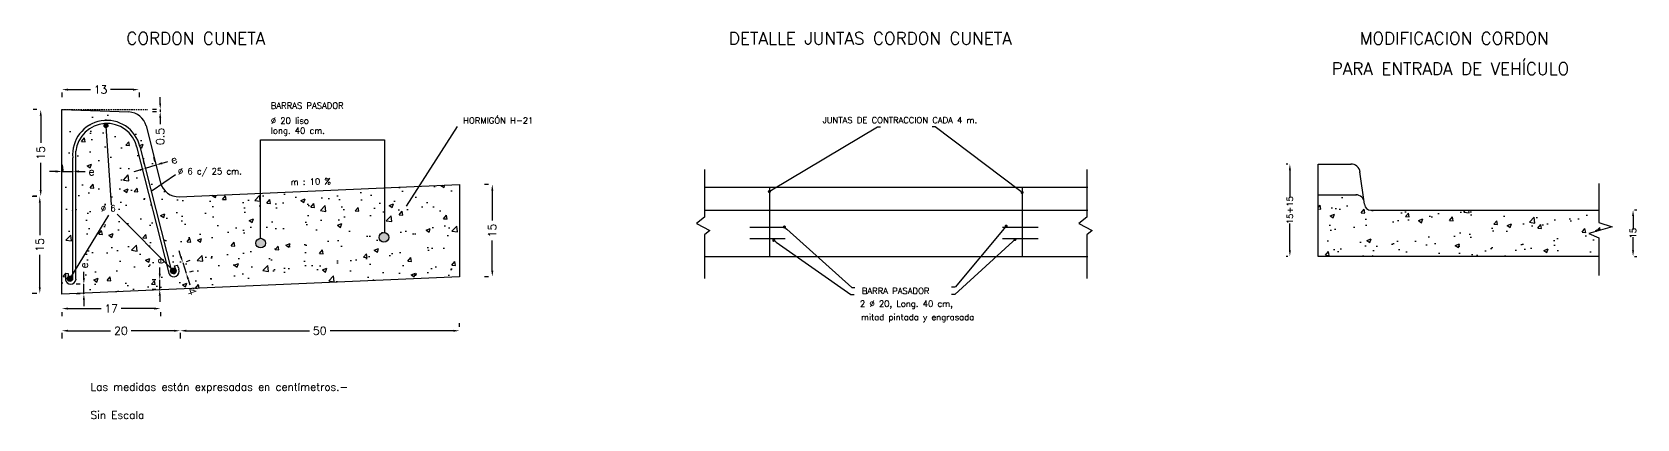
# Model space of a CAD drawing. Header units: millimetres. Extents: x 2417 to 3577, y 653 to 1650.
# Drawn here: x 2507.2 to 2767.9, y 792.2 to 854.9 of the extents above; entities that cross this region are included whole.
import ezdxf
from ezdxf.enums import TextEntityAlignment as Align

# ---------------------------------------------------------------- set-up
doc = ezdxf.new("R2010")
doc.units = ezdxf.units.MM
doc.header["$MEASUREMENT"] = 0
doc.linetypes.add('TRAZOS2', pattern=[0.375, 0.25, -0.125])
for name, color, linetype in [('CordonIntegral', 2, 'Continuous'), ('Dim', 254, 'Continuous'), ('PavProyectado', 254, 'Continuous'), ('Textos', 4, 'Continuous')]:
    doc.layers.add(name, color=color, linetype=linetype)
doc.styles.add('ROMANC', font='romanc', dxfattribs={"height": 1})
doc.styles.add('ROMANT', font='romant')
doc.dimstyles.new('ISO-25_WS', dxfattribs={"dimtxt": 1.3, "dimasz": 1, "dimexe": 1.25, "dimexo": 0.625, "dimtad": 0, "dimzin": 0, "dimdsep": 46, "dimtxsty": 'ROMANT', "dimcen": 2.5, "dimadec": 0, "dimazin": 0, "dimtfac": 1, "dimtmove": 0, "dimatfit": 3, "dimfxl": 1, "dimtolj": 1, "dimtzin": 0, "dimarcsym": 0})

# ---------------------------------------------------------------- blocks, each defined once
blk = doc.blocks.new('*D131')
at = {"layer": 'DEFPOINTS', "color": 0}
for p in [(2527.97, 814.7), (2527.97, 814.7), (2527.97, 813.14)]:
    blk.add_point(p, dxfattribs=at)
at = {"layer": 'Dim', "color": 0, "lineweight": -2}
for p, q in [((2527.97, 815.7), (2527.97, 816.7)), ((2527.35, 814.7), (2526.72, 814.7)), ((2527.97, 813.14), (2527.97, 814.7)), ((2527.35, 813.14), (2526.72, 813.14)), ((2527.97, 812.14), (2527.97, 811.14))]:
    blk.add_line(p, q, dxfattribs=at)
at = {"layer": 'Dim', "color": 0}
for points in [[(2527.81, 815.7), (2528.14, 815.7), (2527.97, 814.7)], [(2527.81, 812.14), (2528.14, 812.14), (2527.97, 813.14)]]:
    blk.add_solid(points, dxfattribs=at)
at = {"layer": 'Dim', "color": 0, "insert": (2527.97, 817.73), "char_height": 1.3, "attachment_point": 5, "rotation": 90, "style": 'ROMANT'}
blk.add_mtext('\\A1;e', dxfattribs=at)
blk = doc.blocks.new('*D132')
at = {"layer": 'DEFPOINTS', "color": 0}
for p in [(2531.72, 817.51), (2532.27, 815.79), (2532.27, 815.79)]:
    blk.add_point(p, dxfattribs=at)
at = {"layer": 'Dim', "color": 0, "lineweight": -2}
for p, q in [((2531.42, 818.46), (2531.11, 819.42)), ((2531.72, 817.51), (2532.27, 815.79)), ((2532.31, 817.7), (2532.91, 817.89)), ((2532.86, 815.98), (2533.46, 816.17)), ((2532.57, 814.84), (2532.87, 813.89))]:
    blk.add_line(p, q, dxfattribs=at)
at = {"layer": 'Dim', "color": 0}
for points in [[(2531.57, 818.51), (2531.26, 818.41), (2531.72, 817.51)], [(2532.73, 814.89), (2532.41, 814.79), (2532.27, 815.79)]]:
    blk.add_solid(points, dxfattribs=at)
at = {"layer": 'Dim', "color": 0, "insert": (2533.21, 812.82), "char_height": 1.3, "attachment_point": 5, "rotation": 287.6643, "style": 'ROMANT'}
blk.add_mtext('\\A1;4', dxfattribs=at)
blk = doc.blocks.new('*D133')
at = {"layer": 'DEFPOINTS', "color": 0}
for p in [(2515.65, 814), (2515.65, 814), (2515.65, 812.44)]:
    blk.add_point(p, dxfattribs=at)
at = {"layer": 'Dim', "color": 0, "lineweight": -2}
for p, q in [((2515.65, 815), (2515.65, 816)), ((2515.02, 814), (2514.4, 814)), ((2515.65, 812.44), (2515.65, 814)), ((2515.02, 812.44), (2514.4, 812.44)), ((2515.65, 811.44), (2515.65, 810.44))]:
    blk.add_line(p, q, dxfattribs=at)
at = {"layer": 'Dim', "color": 0}
for points in [[(2515.48, 815), (2515.81, 815), (2515.65, 814)], [(2515.48, 811.44), (2515.81, 811.44), (2515.65, 812.44)]]:
    blk.add_solid(points, dxfattribs=at)
at = {"layer": 'Dim', "color": 0, "insert": (2515.65, 817.03), "char_height": 1.3, "attachment_point": 5, "rotation": 90, "style": 'ROMANT'}
blk.add_mtext('\\A1;e', dxfattribs=at)
blk = doc.blocks.new('*D134')
at = {"layer": 'DEFPOINTS', "color": 0}
for p in [(2508.49, 828.21), (2508.63, 828.21), (2508.63, 812.5)]:
    blk.add_point(p, dxfattribs=at)
at = {"layer": 'Dim', "color": 0, "lineweight": -2}
for p, q in [((2508, 828.21), (2507.24, 828.21)), ((2508.49, 827.21), (2508.49, 821.97)), ((2508.49, 813.5), (2508.49, 818.74)), ((2508, 812.5), (2507.24, 812.5))]:
    blk.add_line(p, q, dxfattribs=at)
at = {"layer": 'Dim', "color": 0}
for points in [[(2508.32, 827.21), (2508.65, 827.21), (2508.49, 828.21)], [(2508.32, 813.5), (2508.65, 813.5), (2508.49, 812.5)]]:
    blk.add_solid(points, dxfattribs=at)
at = {"layer": 'Dim', "color": 0, "insert": (2508.49, 820.36), "char_height": 1.3, "attachment_point": 5, "rotation": 90, "style": 'ROMANT'}
blk.add_mtext('\\A1;15', dxfattribs=at)
blk = doc.blocks.new('*D135')
at = {"layer": 'DEFPOINTS', "color": 0}
for p in [(2531.28, 806.74), (2576.65, 806.45), (2576.65, 806.45)]:
    blk.add_point(p, dxfattribs=at)
at = {"layer": 'Dim', "color": 0, "lineweight": -2}
for p, q in [((2531.28, 806.12), (2531.28, 805.2)), ((2532.28, 806.45), (2552.29, 806.45)), ((2575.65, 806.45), (2555.64, 806.45)), ((2576.65, 807.07), (2576.65, 807.7))]:
    blk.add_line(p, q, dxfattribs=at)
at = {"layer": 'Dim', "color": 0}
for points in [[(2532.28, 806.61), (2532.28, 806.28), (2531.28, 806.45)], [(2575.65, 806.61), (2575.65, 806.28), (2576.65, 806.45)]]:
    blk.add_solid(points, dxfattribs=at)
at = {"layer": 'Dim', "color": 0, "insert": (2553.96, 806.45), "char_height": 1.3, "attachment_point": 5, "style": 'ROMANT'}
blk.add_mtext('\\A1;50', dxfattribs=at)
blk = doc.blocks.new('PUNTO')
at = {"color": 0, "linetype": 'ByBlock'}
blk.add_line((-0.5, 0), (-1, 0), dxfattribs=at)
at = {"color": 0, "linetype": 'ByBlock', "const_width": 0.5}
blk.add_lwpolyline([(-0.25, 0, 1), (0.25, 0, 1)], format="xyb", close=True, dxfattribs=at)
blk = doc.blocks.new('*D136')
at = {"layer": 'DEFPOINTS', "color": 0}
for p in [(2512.06, 806.74), (2531.28, 806.74), (2531.28, 806.45)]:
    blk.add_point(p, dxfattribs=at)
at = {"layer": 'Dim', "color": 0, "lineweight": -2}
for p, q in [((2512.06, 806.12), (2512.06, 805.2)), ((2513.06, 806.45), (2519.99, 806.45)), ((2530.28, 806.45), (2523.35, 806.45)), ((2531.28, 806.12), (2531.28, 805.2))]:
    blk.add_line(p, q, dxfattribs=at)
at = {"layer": 'Dim', "color": 0}
for points in [[(2513.06, 806.61), (2513.06, 806.28), (2512.06, 806.45)], [(2530.28, 806.61), (2530.28, 806.28), (2531.28, 806.45)]]:
    blk.add_solid(points, dxfattribs=at)
at = {"layer": 'Dim', "color": 0, "insert": (2521.67, 806.45), "char_height": 1.3, "attachment_point": 5, "style": 'ROMANT'}
blk.add_mtext('\\A1;20', dxfattribs=at)
blk = doc.blocks.new('*D137')
at = {"layer": 'DEFPOINTS', "color": 0}
for p in [(2512.06, 810.1), (2528.1, 810.1), (2528.1, 810.04)]:
    blk.add_point(p, dxfattribs=at)
at = {"layer": 'Dim', "color": 0, "lineweight": -2}
for p, q in [((2512.06, 809.48), (2512.06, 808.79)), ((2513.06, 810.04), (2518.46, 810.04)), ((2527.1, 810.04), (2521.69, 810.04)), ((2528.1, 809.48), (2528.1, 808.79))]:
    blk.add_line(p, q, dxfattribs=at)
at = {"layer": 'Dim', "color": 0}
for points in [[(2513.06, 810.21), (2513.06, 809.88), (2512.06, 810.04)], [(2527.1, 810.21), (2527.1, 809.88), (2528.1, 810.04)]]:
    blk.add_solid(points, dxfattribs=at)
at = {"layer": 'Dim', "color": 0, "insert": (2520.08, 810.04), "char_height": 1.3, "attachment_point": 5, "style": 'ROMANT'}
blk.add_mtext('\\A1;17', dxfattribs=at)
blk = doc.blocks.new('*D138')
at = {"layer": 'DEFPOINTS', "color": 0}
for p in [(2525.68, 832.81), (2527.38, 833.34), (2527.38, 833.34)]:
    blk.add_point(p, dxfattribs=at)
at = {"layer": 'Dim', "color": 0, "lineweight": -2}
for p, q in [((2527.2, 833.93), (2527.02, 834.53)), ((2524.73, 832.52), (2523.77, 832.23)), ((2525.5, 833.41), (2525.31, 834.01)), ((2525.68, 832.81), (2527.38, 833.34)), ((2528.34, 833.63), (2529.3, 833.93))]:
    blk.add_line(p, q, dxfattribs=at)
at = {"layer": 'Dim', "color": 0}
for points in [[(2524.68, 832.68), (2524.77, 832.36), (2525.68, 832.81)], [(2528.29, 833.79), (2528.39, 833.47), (2527.38, 833.34)]]:
    blk.add_solid(points, dxfattribs=at)
at = {"layer": 'Dim', "color": 0, "insert": (2530.28, 834.23), "char_height": 1.3, "attachment_point": 5, "rotation": 17.089, "style": 'ROMANT'}
blk.add_mtext('\\A1;e', dxfattribs=at)
blk = doc.blocks.new('*D139')
at = {"layer": 'DEFPOINTS', "color": 0}
for p in [(2508.64, 842.33), (2508.64, 842.33), (2508.64, 828.27)]:
    blk.add_point(p, dxfattribs=at)
at = {"layer": 'Dim', "color": 0, "lineweight": -2}
for p, q in [((2508.01, 842.33), (2507.39, 842.33)), ((2508.64, 841.33), (2508.64, 836.92)), ((2508.64, 829.27), (2508.64, 833.69)), ((2508.01, 828.27), (2507.39, 828.27))]:
    blk.add_line(p, q, dxfattribs=at)
at = {"layer": 'Dim', "color": 0}
for points in [[(2508.47, 841.33), (2508.8, 841.33), (2508.64, 842.33)], [(2508.47, 829.27), (2508.8, 829.27), (2508.64, 828.27)]]:
    blk.add_solid(points, dxfattribs=at)
at = {"layer": 'Dim', "color": 0, "insert": (2508.64, 835.3), "char_height": 1.3, "attachment_point": 5, "rotation": 90, "style": 'ROMANT'}
blk.add_mtext('\\A1;15', dxfattribs=at)
blk = doc.blocks.new('*D140')
at = {"layer": 'DEFPOINTS', "color": 0}
for p in [(2512.09, 832.29), (2513.84, 832.29), (2513.84, 832.29)]:
    blk.add_point(p, dxfattribs=at)
at = {"layer": 'Dim', "color": 0, "lineweight": -2}
for p, q in [((2511.09, 832.29), (2510.09, 832.29)), ((2512.09, 832.92), (2512.09, 833.54)), ((2512.09, 832.29), (2513.84, 832.29)), ((2513.84, 832.92), (2513.84, 833.54)), ((2514.84, 832.29), (2515.84, 832.29))]:
    blk.add_line(p, q, dxfattribs=at)
at = {"layer": 'Dim', "color": 0}
for points in [[(2511.09, 832.46), (2511.09, 832.12), (2512.09, 832.29)], [(2514.84, 832.46), (2514.84, 832.12), (2513.84, 832.29)]]:
    blk.add_solid(points, dxfattribs=at)
at = {"layer": 'Dim', "color": 0, "insert": (2516.87, 832.29), "char_height": 1.3, "attachment_point": 5, "style": 'ROMANT'}
blk.add_mtext('\\A1;e', dxfattribs=at)
blk = doc.blocks.new('*X130')
at = {"color": 0}
for p, q in [((310.25, -315.01), (310.94, -314.32)), ((310.25, -314.83), (310.76, -314.32)), ((310.28, -315.15), (311.09, -314.35)), ((310.34, -315.27), (311.2, -314.41)), ((310.42, -315.37), (311.3, -314.49)), ((310.52, -315.45), (311.38, -314.58)), ((310.63, -315.51), (311.44, -314.7)), ((310.77, -315.55), (311.48, -314.84)), ((310.94, -315.56), (311.49, -315.01)), ((311.23, -315.44), (311.38, -315.3))]:
    blk.add_line(p, q, dxfattribs=at)
blk = doc.blocks.new('*D141')
at = {"layer": 'DEFPOINTS', "color": 0}
for p in [(2512.08, 845.71), (2524.61, 845.71), (2524.61, 845.57)]:
    blk.add_point(p, dxfattribs=at)
at = {"layer": 'Dim', "color": 0, "lineweight": -2}
for p, q in [((2512.08, 845.08), (2512.08, 844.32)), ((2513.08, 845.57), (2516.73, 845.57)), ((2523.61, 845.57), (2519.96, 845.57)), ((2524.61, 845.08), (2524.61, 844.32))]:
    blk.add_line(p, q, dxfattribs=at)
at = {"layer": 'Dim', "color": 0}
for points in [[(2513.08, 845.73), (2513.08, 845.4), (2512.08, 845.57)], [(2523.61, 845.73), (2523.61, 845.4), (2524.61, 845.57)]]:
    blk.add_solid(points, dxfattribs=at)
at = {"layer": 'Dim', "color": 0, "insert": (2518.35, 845.57), "char_height": 1.3, "attachment_point": 5, "style": 'ROMANT'}
blk.add_mtext('\\A1;13', dxfattribs=at)
blk = doc.blocks.new('*D142')
at = {"layer": 'DEFPOINTS', "color": 0}
for p in [(2528.05, 842.37), (2528.05, 841.99), (2528.05, 841.99)]:
    blk.add_point(p, dxfattribs=at)
at = {"layer": 'Dim', "color": 0, "lineweight": -2}
for p, q in [((2527.42, 842.37), (2526.8, 842.37)), ((2528.05, 843.37), (2528.05, 844.37)), ((2528.05, 842.37), (2528.05, 841.99)), ((2527.42, 841.99), (2526.8, 841.99)), ((2528.05, 840.99), (2528.05, 839.99))]:
    blk.add_line(p, q, dxfattribs=at)
at = {"layer": 'Dim', "color": 0}
for points in [[(2527.88, 843.37), (2528.21, 843.37), (2528.05, 842.37)], [(2527.88, 840.99), (2528.21, 840.99), (2528.05, 841.99)]]:
    blk.add_solid(points, dxfattribs=at)
at = {"layer": 'Dim', "color": 0, "insert": (2528.05, 837.97), "char_height": 1.3, "attachment_point": 5, "rotation": 90, "style": 'ROMANT'}
blk.add_mtext('\\A1;0.5', dxfattribs=at)
blk = doc.blocks.new('*D143')
at = {"layer": 'DEFPOINTS', "color": 0}
for p in [(2581.99, 830.2), (2581.99, 830.2), (2581.99, 815.2)]:
    blk.add_point(p, dxfattribs=at)
at = {"layer": 'Dim', "color": 0, "lineweight": -2}
for p, q in [((2581.37, 830.2), (2580.74, 830.2)), ((2581.99, 829.2), (2581.99, 824.31)), ((2581.99, 816.2), (2581.99, 821.08)), ((2581.37, 815.2), (2580.74, 815.2))]:
    blk.add_line(p, q, dxfattribs=at)
at = {"layer": 'Dim', "color": 0}
for points in [[(2581.83, 829.2), (2582.16, 829.2), (2581.99, 830.2)], [(2581.83, 816.2), (2582.16, 816.2), (2581.99, 815.2)]]:
    blk.add_solid(points, dxfattribs=at)
at = {"layer": 'Dim', "color": 0, "insert": (2581.99, 822.7), "char_height": 1.3, "attachment_point": 5, "rotation": 90, "style": 'ROMANT'}
blk.add_mtext('\\A1;15', dxfattribs=at)

msp = doc.modelspace()

# ---------------------------------------------------------------- hatches: boundary and pattern name
at = {"layer": 'CordonIntegral'}
h = msp.add_hatch(color=256, dxfattribs=at)
h.paths.add_polyline_path([(2545.152, 820.661, 1), (2543.589, 820.661, 1)])
h.paths.add_polyline_path([(2565.166, 821.599, 1), (2563.603, 821.599, 1)])
for points in [[(2530.619, 816.163, 1), (2529.72, 816.163, 1)], [(2513.826, 814.899, 1), (2512.927, 814.899, 1)]]:
    msp.add_hatch(color=256, dxfattribs=at).paths.add_polyline_path(points)
at = {"layer": 'PavProyectado'}
h = msp.add_hatch(dxfattribs=at)
h.set_pattern_fill('AR-CONC', color=8, style=0)
h.set_pattern_definition([(50, (2811.68, 951.846), (7.1726, -0.62752), [0.75, -8.25]), (355, (2811.68, 951.846), (-1.38751, 7.52192), [0.6, -6.6]), (100.4514, (2812.278, 951.7936), (5.7851, 6.8944), [0.6374, -7.01142]), (46.1842, (2811.68, 953.846), (10.6724, -1.6552), [1.125, -12.375]), (96.6356, (2812.57, 953.708), (9.34663, 9.74118), [0.9561, -10.51713]), (351.1842, (2811.68, 953.846), (9.34662, 9.7412), [0.9, -9.9]), (21, (2812.68, 953.346), (5.96907, -4.02619), [0.75, -8.25]), (326, (2812.68, 953.346), (2.43315, 7.2515), [0.6, -6.6]), (71.4514, (2813.178, 953.0104), (8.40223, 3.2253), [0.6374, -7.01142]), (37.5, (2811.6803, 951.846), (0.121599, 3.328939), [0, -6.52, 0, -6.7, 0, -6.625]), (7.5, (2811.6803, 951.846), (2.630695, 3.944117), [0, -3.82, 0, -6.37, 0, -2.525]), (327.5, (2809.4503, 951.846), (5.338224, -0.225549), [0, -2.5, 0, -7.8, 0, -10.35]), (317.5, (2808.4503, 951.846), (5.83186, 1.00105), [0, -3.25, 0, -5.18, 0, -7.35])])
h.paths.add_polyline_path([(2576.646, 830.199), (2564.507, 829.666), (2564.507, 822.371, -0.3689058), (2565.166, 821.599, -1), (2563.603, 821.599, -0.4610209), (2564.507, 822.371), (2564.507, 829.666), (2544.333, 828.779), (2544.333, 821.442, -0.4285197), (2545.152, 820.661, -1), (2543.589, 820.661, -0.4000507), (2544.333, 821.442), (2544.333, 828.779), (2531.283, 828.206), (2531.283, 813.206), (2576.646, 815.199)])
h.paths.add_polyline_path([(2526.291, 828.216), (2514.351, 828.241), (2514.351, 814.788, -0.837809), (2512.641, 814.7), (2512.641, 815.711), (2513.129, 815.693), (2513.126, 815.25), (2513.124, 814.96, 0.9907721), (2513.851, 814.826), (2513.851, 828.242), (2512.078, 828.246), (2512.078, 827.362), (2512.078, 812.362), (2531.283, 813.206), (2531.283, 828.206), (2531.137, 828.199, -0.0317827), (2530.757, 828.207), (2528.073, 828.213), (2528.073, 823.234), (2529.931, 815.92, 0.9987858), (2530.596, 816.243, -0.0040279), (2530.599, 816.238), (2530.522, 816.518), (2530.386, 816.965), (2530.864, 817.111), (2531, 816.663), (2531.052, 816.449, -1.0268292), (2529.457, 815.757)])
h.paths.add_polyline_path([(2524.224, 836.352, 0.8327241), (2514.351, 835.567), (2514.351, 828.241), (2520.18, 828.229), (2519.254, 839.417, -0.4324817), (2518.923, 839.728, -1), (2519.547, 839.728, -0.3961784), (2519.254, 839.417), (2520.18, 828.229), (2526.291, 828.216)], flags=17)
h.paths.add_polyline_path([(2524.74, 836.35), (2526.807, 828.215), (2530.757, 828.207, -0.3200978), (2528.098, 830.459), (2525.758, 839.683, 0.3324724), (2522.965, 841.943), (2512.078, 842.362), (2512.078, 828.246), (2513.851, 828.242), (2513.851, 834.509, -0.9328585)])
h.paths.add_polyline_path([(2526.999, 817.003), (2526.999, 818.458), (2528.949, 818.458), (2528.949, 817.003)], flags=24)
h.paths.add_polyline_path([(2514.671, 816.302), (2514.671, 817.756), (2516.621, 817.756), (2516.621, 816.302)], flags=24)
h.paths.add_polyline_path([(2518.293, 825.571), (2522.555, 825.571), (2522.555, 827.071), (2518.293, 827.071)], flags=24)
h = msp.add_hatch(dxfattribs=at)
h.set_pattern_fill('AR-CONC', color=8, style=0)
h.set_pattern_definition([(50, (2925.3866, 1029.921), (7.1726, -0.62752), [0.75, -8.25]), (355, (2925.387, 1029.921), (-1.38751, 7.52192), [0.6, -6.6]), (100.4514, (2925.9843, 1029.869), (5.7851, 6.8944), [0.6374, -7.01142]), (46.1842, (2925.387, 1031.921), (10.6724, -1.6552), [1.125, -12.375]), (96.6356, (2926.276, 1031.783), (9.34663, 9.74118), [0.9561, -10.51713]), (351.184, (2925.387, 1031.921), (9.3466, 9.7412), [0.9, -9.9]), (21, (2926.3866, 1031.421), (5.96907, -4.02619), [0.75, -8.25]), (326, (2926.387, 1031.421), (2.43315, 7.2515), [0.6, -6.6]), (71.4514, (2926.884, 1031.0855), (8.40223, 3.2253), [0.6374, -7.01142]), (37.5, (2925.3866, 1029.921), (0.121599, 3.328939), [0, -6.52, 0, -6.7, 0, -6.625]), (7.5, (2925.3866, 1029.921), (2.630695, 3.944117), [0, -3.82, 0, -6.37, 0, -2.525]), (327.5, (2923.1566, 1029.921), (5.338224, -0.225549), [0, -2.5, 0, -7.8, 0, -10.35]), (317.5, (2922.1566, 1029.921), (5.83186, 1.00105), [0, -3.25, 0, -5.18, 0, -7.35])])
h.paths.add_polyline_path([(2761.745, 818.498), (2761.745, 821.513), (2760.124, 822.232), (2763.906, 823.312), (2761.745, 824.032), (2761.745, 825.998), (2724.748, 825.998, -0.3949958), (2723.663, 826.961), (2723.586, 827.518, 0.3300676), (2722.363, 828.498), (2721.534, 828.498), (2716.163, 828.498), (2716.163, 818.498)])

# ---------------------------------------------------------------- linework, layer by layer
at = {"layer": 'CordonIntegral'}
for p, q in [((2576.646, 830.199), (2576.646, 815.199)), ((2616.48, 829.748), (2678.716, 829.748)), ((2626.997, 829.756), (2626.997, 818.498)), ((2668.055, 829.756), (2668.055, 818.498)), ((2716.163, 818.498), (2716.163, 828.498)), ((2616.48, 825.998), (2678.716, 825.998)), ((2623.827, 823.278), (2629.59, 823.278)), ((2623.827, 821.407), (2629.59, 821.407)), ((2664.886, 823.278), (2670.648, 823.278)), ((2664.886, 821.407), (2670.648, 821.407)), ((2616.48, 818.498), (2678.716, 818.498)), ((2761.745, 818.498), (2716.163, 818.498))]:
    msp.add_line(p, q, dxfattribs=at)
for points in [[(2512.078, 827.362), (2512.078, 842.362)], [(2512.078, 842.362), (2522.965, 841.943)], [(2525.758, 839.683), (2528.098, 830.459)], [(2513.851, 814.826), (2513.851, 834.509)], [(2514.351, 814.826), (2514.351, 835.567)], [(2524.223, 836.354), (2529.447, 815.797)], [(2524.74, 836.35), (2529.931, 815.92)], [(2531.137, 828.199), (2576.646, 830.199)], [(2512.078, 812.362), (2512.078, 827.362)], [(2716.163, 828.498), (2721.534, 828.498)], [(2721.534, 828.498), (2722.363, 828.498)], [(2724.692, 825.998), (2761.675, 825.998)], [(2530.386, 816.965), (2530.864, 817.111)], [(2530.522, 816.518), (2530.386, 816.965)], [(2530.599, 816.238), (2530.522, 816.518)], [(2531, 816.663), (2530.864, 817.111)], [(2531, 816.663), (2531.052, 816.449)], [(2576.646, 815.199), (2512.078, 812.362)], [(2513.126, 815.25), (2513.129, 815.693), (2512.641, 815.711), (2512.641, 814.7)], [(2513.124, 814.96), (2513.126, 815.25)], [(2514.351, 814.826), (2514.342, 814.731)], [(2529.482, 815.7), (2529.447, 815.797)]]:
    msp.add_lwpolyline(points, dxfattribs=at)
at = {"layer": 'CordonIntegral', "color": 7}
for points in [[(2716.163, 828.498), (2716.163, 833.498)], [(2716.163, 833.498), (2721.534, 833.498)], [(2723.663, 826.961), (2722.939, 832.234)]]:
    msp.add_lwpolyline(points, dxfattribs=at)
at = {"layer": 'CordonIntegral'}
for centre, radius in [((2519.235, 839.728), 0.312), ((2544.371, 820.661), 0.782), ((2564.385, 821.599), 0.782), ((2530.17, 816.163), 0.449), ((2513.377, 814.899), 0.449)]:
    msp.add_circle(centre, radius, dxfattribs=at)
for centre, radius, start, end in [((2519.36, 835.051), 5.535, 13.57233, 185.61442), ((2519.36, 835.051), 5.035, 13.57233, 174.11318), ((2522.85, 838.945), 3, 14.23522, 87.7974), ((2531.006, 831.197), 3, 194.23522, 272.51584), ((2722.313, 827.182), 1.316, 0.84284, 92.1506), ((2724.72, 827.06), 1.062, 185.30839, 271.52364), ((2530.264, 816.082), 0.87, 206.00558, 24.94324), ((2530.264, 816.082), 0.37, 206.00558, 24.94324), ((2513.488, 814.896), 0.87, 193.04036, 349.05063), ((2513.488, 814.896), 0.37, 170.11296, 349.05063)]:
    msp.add_arc(centre, radius, start, end, dxfattribs=at)
at = {"layer": 'CordonIntegral', "color": 7}
msp.add_arc((2721.483, 832.026), 1.472, 5.19496, 91.99827, dxfattribs=at)
at = {"layer": 'Dim'}
for p, q in [((2711.243, 833.501), (2710.93, 833.501)), ((2711.555, 832.501), (2711.555, 828.146)), ((2711.555, 819.508), (2711.555, 823.871)), ((2767.302, 825.039), (2767.302, 822.892)), ((2767.528, 826.039), (2767.927, 826.039)), ((2767.302, 819.521), (2767.302, 821.606)), ((2711.243, 818.508), (2710.93, 818.508)), ((2767.528, 818.521), (2767.927, 818.521))]:
    msp.add_line(p, q, dxfattribs=at)
at = {"layer": 'Dim', "linetype": 'TRAZOS2'}
msp.add_lwpolyline([(2512.078, 842.362), (2525.974, 842.362)], dxfattribs=at)
at = {"layer": 'Dim'}
for points in [[(2711.388, 832.501), (2711.722, 832.501), (2711.555, 833.501)], [(2767.135, 825.039), (2767.468, 825.039), (2767.302, 826.039)], [(2711.388, 819.508), (2711.722, 819.508), (2711.555, 818.508)], [(2767.135, 819.521), (2767.468, 819.521), (2767.302, 818.521)]]:
    msp.add_solid(points, dxfattribs=at)
at = {"layer": 'Textos'}
for p, q in [((2576.296, 839.586), (2568.004, 826.682)), ((2627.426, 829.293), (2644.573, 839.544)), ((2644.573, 839.544), (2645.073, 839.544)), ((2653.937, 839.544), (2653.437, 839.544)), ((2667.656, 829.193), (2653.937, 839.544)), ((2544.333, 821.442), (2544.333, 837.413)), ((2544.333, 837.413), (2564.507, 837.413)), ((2564.507, 837.413), (2564.507, 822.371)), ((2513.52, 815.066), (2519.68, 825.181)), ((2530.229, 816.162), (2521.031, 825.349)), ((2629.819, 822.945), (2640.395, 813.49)), ((2665.129, 823.049), (2657.206, 813.497)), ((2628.127, 820.832), (2640.251, 812.339)), ((2666.533, 820.926), (2657.106, 812.339)), ((2640.395, 813.49), (2640.895, 813.49)), ((2657.107, 813.497), (2656.607, 813.497)), ((2640.251, 812.339), (2640.751, 812.339)), ((2657.106, 812.339), (2656.606, 812.339))]:
    msp.add_line(p, q, dxfattribs=at)
for points in [[(2519.235, 839.65), (2520.102, 826.866)], [(2526.76, 829.19), (2530.54, 831.821)], [(2616.48, 832.635), (2616.48, 824.862), (2615.184, 823.854), (2617.344, 822.703), (2616.48, 821.983), (2616.48, 814.93)], [(2678.572, 832.635), (2678.572, 824.862), (2677.275, 823.854), (2679.436, 822.703), (2678.572, 821.983), (2678.572, 814.93)], [(2761.745, 830.331), (2761.745, 824.032), (2763.906, 823.312), (2760.124, 822.232), (2761.745, 821.513), (2761.745, 815.393)]]:
    msp.add_lwpolyline(points, dxfattribs=at)

# ---------------------------------------------------------------- block references
at = {"layer": 'CordonIntegral', "xscale": 0.5, "yscale": 0.5, "zscale": 0.5}
msp.add_blockref('*X130', (2363.801, 997.196), dxfattribs=at)
at = {"layer": 'Textos', "yscale": 0.5, "zscale": 0.5}
for p, xscale, rotation in [((2626.997, 829.036), 0.4999999999998879, 210.873074621835), ((2668.055, 828.892), 0.4999999999999458, 322.9670147465503), ((2627.717, 821.119), 0.5000000000001734, 144.9868146121605), ((2629.446, 823.278), 0.5000000000001817, 138.2041618598689), ((2665.462, 823.422), 0.4999999999999275, 48.34214820302574), ((2666.902, 821.263), 0.500000000000012, 42.33307003037352)]:
    msp.add_blockref('PUNTO', p, dxfattribs=dict(at, xscale=xscale, rotation=rotation))

# ---------------------------------------------------------------- texts
at = {"layer": 'Dim', "char_height": 1, "attachment_point": 5, "rotation": 90, "style": 'ROMANC'}
for s, insert in [('15+15', (2711.555, 826.004)), ('15', (2767.302, 822.28))]:
    msp.add_mtext(s, dxfattribs=dict(at, insert=insert))
at = {"layer": 'Textos', "style": 'ROMANC'}
for s, height, p in [('CORDON CUNETA', 2, (2522.543, 852.897)), ('DETALLE JUNTAS CORDON CUNETA', 2, (2620.425, 852.897)), ('MODIFICACION CORDON ', 2, (2722.915, 852.897)), ('PARA ENTRADA DE VEHÍCULO', 2, (2718.347, 847.968)), ('BARRAS PASADOR', 1, (2546.017, 842.479)), ('long. 40 cm.', 1, (2546.017, 838.422)), ('%%C 20 liso', 1, (2546.017, 840.041)), ('HORMIGÓN H-21', 1, (2577.264, 840.056)), ('JUNTAS DE CONTRACCION CADA 4 m.', 1, (2635.641, 840.119)), ('%%c 6 c/ 25 cm.', 1, (2530.923, 831.821)), ('%%c 6 ', 1, (2518.4, 825.821)), ('Las medidas están expresadas en centímetros.-', 1.25, (2516.732, 796.716)), ('Sin Escala', 1.25, (2516.732, 792.152))]:
    msp.add_text(s, height=height, dxfattribs=at).set_placement(p)
msp.add_text('m : 10 %', height=1, rotation=1.18913, dxfattribs=at).set_placement((2549.255, 830.07))
for s, p in [('BARRA PASADOR', (2642.026, 812.915)), (' 2 %%C 20, Long. 40 cm,', (2641.028, 810.833)), ('mitad pintada y engrasada', (2641.896, 808.664))]:
    msp.add_text(s, height=1, dxfattribs=at).set_placement(p, align=Align.MIDDLE_LEFT)

# ---------------------------------------------------------------- dimensions: what is measured, and where the dimension line sits
at = {"layer": 'Dim'}
for base, p1, p2, text, picture, middle in [((2524.61, 845.568), (2512.085, 845.708), (2524.61, 845.708), '13', '*D141', (2518.347, 845.568)), ((2513.84, 832.29), (2512.085, 832.29), (2513.84, 832.29), 'e', '*D140', (2516.868, 832.29)), ((2528.097, 810.042), (2512.059, 810.101), (2528.097, 810.101), '17', '*D137', (2520.078, 810.042)), ((2531.281, 806.448), (2512.059, 806.743), (2531.281, 806.743), '20', '*D136', (2521.67, 806.448)), ((2576.646, 806.448), (2531.281, 806.743), (2576.646, 806.448), '50', '*D135', (2553.964, 806.448))]:
    dim = msp.add_linear_dim(base=base, p1=p1, p2=p2, text=text, dimstyle='ISO-25_WS', dxfattribs=at)
    dim.commit()
    dim.dimension.update_dxf_attribs({"geometry": picture, "text_midpoint": middle})
for base, p1, p2, text, picture, middle in [((2508.637, 842.333), (2508.637, 828.272), (2508.637, 842.333), '15', '*D139', (2508.637, 835.303)), ((2528.048, 841.989), (2528.048, 842.367), (2528.048, 841.989), '0.5', '*D142', (2528.048, 837.971)), ((2581.993, 830.199), (2581.993, 815.199), (2581.993, 830.199), '15', '*D143', (2581.993, 822.699)), ((2508.487, 828.213), (2508.628, 812.505), (2508.628, 828.213), '15', '*D134', (2508.487, 820.359)), ((2515.646, 814.002), (2515.646, 812.443), (2515.646, 814.002), 'e', '*D133', (2515.646, 817.029)), ((2527.974, 814.703), (2527.974, 813.144), (2527.974, 814.703), 'e', '*D131', (2527.974, 817.731))]:
    dim = msp.add_linear_dim(base=base, p1=p1, p2=p2, angle=90, text=text, dimstyle='ISO-25_WS', dxfattribs=at)
    dim.commit()
    dim.dimension.update_dxf_attribs({"geometry": picture, "text_midpoint": middle})
for p1, p2, text, picture, middle in [((2525.681, 832.814), (2527.384, 833.337), 'e', '*D138', (2530.278, 834.227)), ((2531.719, 817.51), (2532.265, 815.795), '4', '*D132', (2533.212, 812.822))]:
    dim = msp.add_aligned_dim(p1=p1, p2=p2, distance=0, text=text, dimstyle='ISO-25_WS', dxfattribs=at)
    dim.commit()
    dim.dimension.update_dxf_attribs({"geometry": picture, "text_midpoint": middle})

doc.saveas('drawing.dxf')
